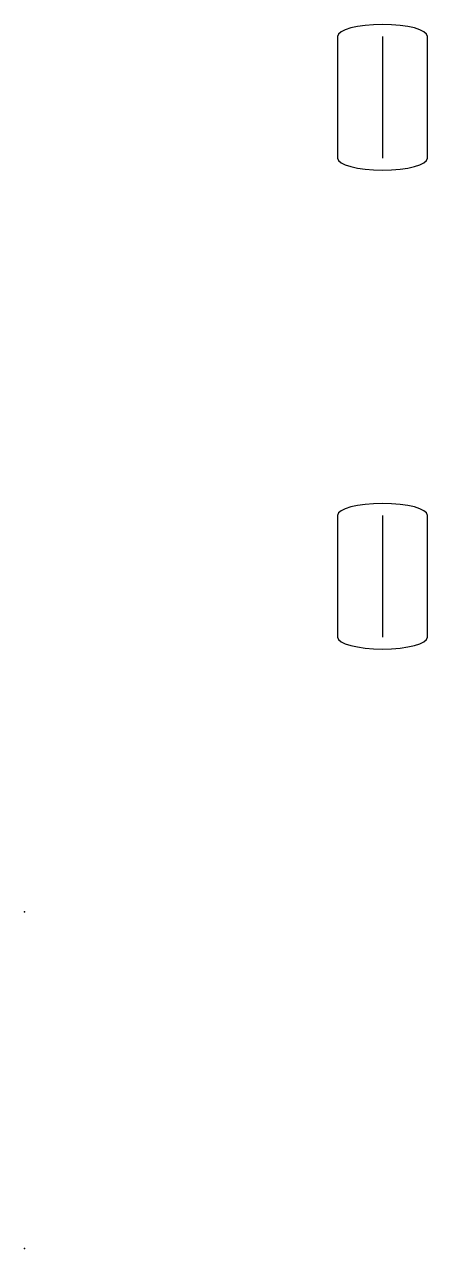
# Model space of a CAD drawing. Header units: inches. Extents: x -388 to 1, y 0 to 99.
# Drawn here: x 0 to 0.883, y 74.336 to 77.015 of the extents above.
import ezdxf

# ---------------------------------------------------------------- set-up
doc = ezdxf.new("R2010")
doc.units = ezdxf.units.IN
doc.header["$MEASUREMENT"] = 0
for name, color, linetype in [('Artcade Slotted v1 v1_Sketch1', 7, 'Continuous'), ('Artcade Slotted v1 v1_Sketch10', 7, 'Continuous'), ('Artcade Slotted v1 v1_Sketch2', 7, 'Continuous'), ('Artcade Slotted v1 v1_Sketch3', 7, 'Continuous'), ('Artcade Slotted v1 v1_Sketch4', 7, 'Continuous'), ('Artcade Slotted v1 v1_Sketch9', 7, 'Continuous')]:
    doc.layers.add(name, color=color, linetype=linetype)

msp = doc.modelspace()

# ---------------------------------------------------------------- linework, layer by layer
at = {"layer": 'Artcade Slotted v1 v1_Sketch1'}
for p, q in [((0.6857, 76.9889, -10.9344), (0.6857, 76.7226, -11.8983)), ((0.7841, 76.9889, -10.9344), (0.7841, 76.7226, -11.8983)), ((0.8825, 76.7226, -11.8983), (0.8825, 76.9889, -10.9344)), ((0.6857, 75.9405, -14.7292), (0.6857, 75.6742, -15.6931)), ((0.7841, 75.9405, -14.7292), (0.7841, 75.6742, -15.6931)), ((0.8825, 75.6742, -15.6931), (0.8825, 75.9405, -14.7292))]:
    msp.add_line(p, q, dxfattribs=at)
at = {"layer": 'Artcade Slotted v1 v1_Sketch1', "extrusion": (0, -0.963887, 0.26631)}
for centre, start, end in [((0.7841, 9.9634, -77.1206), 0, 180), ((0.7841, 8.9634, -77.1206), 180, 0), ((0.7841, 6.0264, -77.1206), 0, 180), ((0.7841, 5.0264, -77.1206), 180, 0)]:
    msp.add_arc(centre, 0.0984, start, end, dxfattribs=at)
at = {"layer": 'Artcade Slotted v1 v1_Sketch1'}
msp.add_point((0, 74.3356, -20.538), dxfattribs=at)
msp.add_point((0, 74.3356, -20.538), dxfattribs=at)
msp.add_point((0, 74.3356, -20.538), dxfattribs=at)
msp.add_point((0, 74.3356, -20.538), dxfattribs=at)
at = {"layer": 'Artcade Slotted v1 v1_Sketch10'}
msp.add_point((0, 75.0729, -20.7417), dxfattribs=at)
at = {"layer": 'Artcade Slotted v1 v1_Sketch2'}
msp.add_point((0, 74.3356, -20.538), dxfattribs=at)
at = {"layer": 'Artcade Slotted v1 v1_Sketch3'}
msp.add_point((0, 74.3356, -20.538), dxfattribs=at)
at = {"layer": 'Artcade Slotted v1 v1_Sketch4'}
msp.add_point((0, 74.3356, -20.538), dxfattribs=at)
at = {"layer": 'Artcade Slotted v1 v1_Sketch9'}
msp.add_point((0, 75.0729, -20.7417), dxfattribs=at)

doc.saveas('drawing.dxf')
